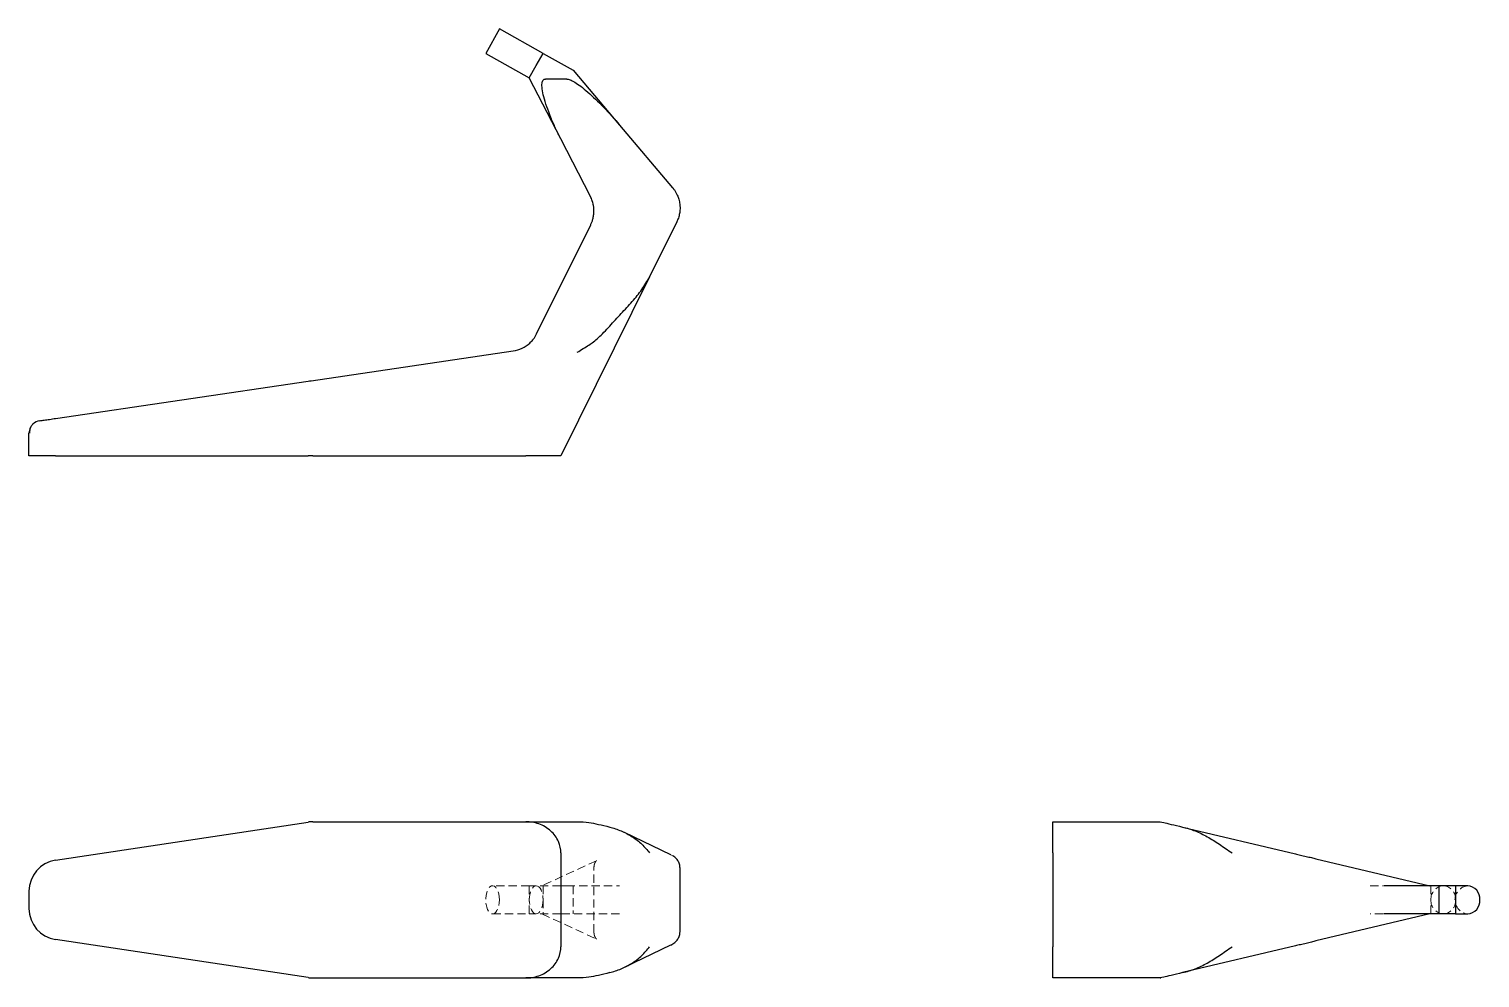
# Model space of a CAD drawing. Header units: millimetres. Extents: x 33 to 256, y 45 to 191.
import ezdxf

# ---------------------------------------------------------------- set-up
doc = ezdxf.new("R2010")
doc.units = ezdxf.units.MM
doc.linetypes.add('HIDDEN', pattern=[1.905, 1.27, -0.635])

msp = doc.modelspace()

# ---------------------------------------------------------------- linework, layer by layer
at = {"color": 7, "linetype": 'Continuous', "lineweight": 25}
for p, q in [((105.22, 190.78), (103.12, 187)), ((111.93, 187.03), (105.22, 190.78)), ((103.12, 187), (109.82, 183.26)), ((109.82, 183.26), (110.88, 185.15)), ((110.88, 185.15), (111.93, 187.03)), ((111.93, 187.03), (116.55, 184.45)), ((114.64, 173.91), (109.82, 183.26)), ((115.56, 183.09), (112.3, 183.09)), ((116.55, 184.45), (123.67, 176.03)), ((123.67, 176.03), (131.82, 166.39)), ((119.21, 165.03), (114.64, 173.91)), ((110.94, 143.93), (119.24, 160.7)), ((132.46, 161.16), (128.28, 152.73)), ((128.28, 152.73), (114.66, 125.22)), ((76.3, 136.74), (107.34, 141.32)), ((37.09, 130.96), (75.87, 136.67)), ((33, 125.22), (33, 128.69)), ((37.09, 125.22), (33, 125.22)), ((37.09, 125.22), (75.86, 125.22)), ((76.58, 125.22), (75.86, 125.22)), ((76.58, 125.22), (109.3, 125.22)), ((37.09, 63.09), (75.86, 68.95)), ((76.58, 69), (109.3, 69)), ((109.3, 69), (117.18, 69)), ((131.57, 63.93), (124.44, 67.35)), ((190.22, 69), (206.12, 69)), ((210.13, 68.18), (227.45, 64.07)), ((114.66, 64.2), (114.66, 49.8)), ((190.22, 64.2), (190.22, 49.8)), ((230.59, 63.32), (248.09, 59.16)), ((132.96, 52.11), (132.96, 61.89)), ((33, 58.35), (33, 55.65)), ((249.45, 59.16), (241.03, 59.16)), ((249.45, 59.16), (249.45, 54.84)), ((252.03, 59.16), (249.45, 59.16)), ((253.89, 59.16), (252.03, 59.16)), ((252.03, 59.16), (252.03, 57)), ((252.03, 57), (252.03, 54.84)), ((248.09, 54.84), (230.59, 50.68)), ((249.45, 54.84), (241.03, 54.84)), ((252.03, 54.84), (249.45, 54.84)), ((252.03, 54.84), (253.89, 54.84)), ((75.86, 45.05), (37.09, 50.91)), ((124.44, 46.65), (131.57, 50.07)), ((227.45, 49.93), (210.13, 45.82)), ((76.58, 45), (109.3, 45)), ((117.18, 45), (109.3, 45)), ((206.12, 45), (190.22, 45))]:
    msp.add_line(p, q, dxfattribs=at)
at = {"color": 7, "linetype": 'HIDDEN', "lineweight": 18}
for p, q in [((120.11, 63.01), (111.76, 59.16)), ((131.83, 63.76), (131.54, 63.94)), ((119.74, 52), (119.74, 62)), ((109.82, 59.16), (104.17, 59.16)), ((109.82, 59.16), (109.82, 57)), ((114.64, 59.16), (109.82, 59.16)), ((111.93, 59.16), (111.93, 57)), ((115.56, 59.16), (114.64, 59.16)), ((116.55, 59.16), (116.55, 54.84)), ((248.26, 59.16), (248.26, 57)), ((109.82, 54.84), (109.82, 57)), ((111.93, 57), (111.93, 54.84)), ((248.26, 54.84), (248.26, 57)), ((104.17, 54.84), (109.82, 54.84)), ((114.64, 54.84), (109.82, 54.84)), ((111.76, 54.84), (120.11, 50.99)), ((115.56, 54.84), (114.64, 54.84)), ((240.93, 54.84), (238.91, 54.84))]:
    msp.add_line(p, q, dxfattribs=at)
at = {"color": 7, "linetype": 'HIDDEN', "lineweight": 18, "flags": 128}
for points in [[(105.22, 57), (105.2, 57.46), (105.13, 57.91), (105.01, 58.31), (104.85, 58.65), (104.66, 58.91), (104.45, 59.08), (104.23, 59.16), (104, 59.13), (103.78, 59.01), (103.58, 58.79), (103.41, 58.49), (103.27, 58.11), (103.17, 57.69), (103.12, 57.23), (103.12, 56.77), (103.17, 56.31), (103.27, 55.89), (103.41, 55.51), (103.58, 55.21), (103.78, 54.99), (104, 54.87), (104.23, 54.84), (104.45, 54.92), (104.66, 55.09), (104.85, 55.35), (105.01, 55.69), (105.13, 56.09), (105.2, 56.54), (105.22, 57)], [(109.82, 57), (109.84, 57.42), (109.9, 57.83), (110, 58.2), (110.13, 58.53), (110.29, 58.8), (110.47, 59), (110.67, 59.12), (110.88, 59.16)], [(110.88, 59.16), (111.08, 59.12), (111.28, 59), (111.46, 58.8), (111.62, 58.53), (111.75, 58.2), (111.85, 57.83), (111.91, 57.42), (111.93, 57)], [(110.88, 54.84), (110.67, 54.88), (110.47, 55), (110.29, 55.2), (110.13, 55.47), (110, 55.8), (109.9, 56.17), (109.84, 56.58), (109.82, 57)], [(111.93, 57), (111.91, 56.58), (111.85, 56.17), (111.75, 55.8), (111.62, 55.47), (111.46, 55.2), (111.28, 55), (111.08, 54.88), (110.88, 54.84)]]:
    msp.add_lwpolyline(points, dxfattribs=at)
at = {"color": 7, "linetype": 'Continuous', "lineweight": 25, "flags": 128}
msp.add_lwpolyline([(206.69, 45.03), (206.77, 45.04), (206.79, 45.04), (206.8, 45.04), (206.8, 45.04), (206.8, 45.04), (206.8, 45.04), (206.8, 45.04), (206.8, 45.04)], dxfattribs=at)
at = {"color": 7, "linetype": 'Continuous', "lineweight": 25}
for centre, radius, start, end in [((106.64, 146.07), 4.8, 278.3895, 312.6249), ((34.92, 128.69), 1.92, 151.8564, 180), ((34.92, 128.69), 1.92, 98.3895, 133.6502), ((76.58, 64.2), 4.8, 90, 98.5896), ((37.8, 58.35), 4.8, 98.5896, 180), ((253.76, 57.14), 2.02, 355.9703, 86.2829), ((253.76, 56.86), 2.02, 273.7171, 4.0297), ((37.8, 55.65), 4.8, 180, 261.4104), ((76.58, 49.8), 4.8, 261.4104, 270)]:
    msp.add_arc(centre, radius, start, end, dxfattribs=at)
at = {"color": 7, "linetype": 'HIDDEN', "lineweight": 18}
for centre, radius, start, end in [((250.29, 57.13), 2.04, 94.136, 183.6107), ((250, 57.13), 2.04, 356.3893, 85.864), ((254.11, 57), 2.17, 95.9061, 264.0939), ((250.29, 56.87), 2.04, 176.3893, 265.864), ((250, 56.87), 2.04, 274.136, 3.6107)]:
    msp.add_arc(centre, radius, start, end, dxfattribs=at)
at = {"color": 7, "linetype": 'Continuous', "lineweight": 25}
for points, knots in [([(114.64, 173.91), (114.38, 174.42), (114.11, 174.96), (113.6, 176.07), (113.35, 176.63), (112.66, 178.32), (112.28, 179.42), (111.93, 180.8), (111.84, 181.21), (111.76, 181.92), (111.75, 182.21), (111.81, 182.67), (111.87, 182.83), (112.05, 183.05), (112.16, 183.09), (112.3, 183.09)], [0, 0, 0, 0, 0.125, 0.125, 0.25, 0.25, 0.5, 0.5, 0.625, 0.625, 0.75, 0.75, 0.875, 0.875, 1, 1, 1, 1]), ([(115.56, 183.09), (115.69, 183.09), (115.86, 183.06), (116.27, 182.9), (116.51, 182.78), (117.06, 182.44), (117.37, 182.23), (118.04, 181.72), (118.41, 181.42), (119.56, 180.41), (120.41, 179.6), (122.09, 177.85), (122.92, 176.92), (123.67, 176.03)], [0, 0, 0, 0, 0.125, 0.125, 0.25, 0.25, 0.375, 0.375, 0.5, 0.5, 0.75, 0.75, 1, 1, 1, 1]), ([(119.24, 160.7), (119.27, 160.76), (119.33, 160.89), (119.42, 161.09), (119.5, 161.32), (119.58, 161.58), (119.65, 161.87), (119.7, 162.18), (119.74, 162.52), (119.75, 162.94), (119.72, 163.42), (119.63, 163.91), (119.5, 164.35), (119.37, 164.71), (119.26, 164.93), (119.21, 165.03)], [0, 0, 0, 0, 0.043668, 0.09272, 0.147158, 0.206981, 0.27219, 0.342787, 0.41877, 0.500141, 0.62586, 0.738705, 0.838676, 0.925774, 1, 1, 1, 1]), ([(131.82, 166.39), (131.87, 166.33), (131.96, 166.22), (132.09, 166.05), (132.21, 165.86), (132.33, 165.66), (132.44, 165.45), (132.6, 165.11), (132.8, 164.59), (132.91, 164.04), (132.96, 163.54), (132.96, 163.17), (132.94, 162.79), (132.88, 162.43), (132.81, 162.09), (132.71, 161.75), (132.59, 161.44), (132.5, 161.25), (132.46, 161.16)], [0, 0, 0, 0, 0.038102, 0.077248, 0.117437, 0.158671, 0.200949, 0.244273, 0.360465, 0.499619, 0.546698, 0.628174, 0.699384, 0.755311, 0.823132, 0.886521, 0.945477, 1, 1, 1, 1]), ([(122.16, 145.13), (122.74, 145.79), (123.33, 146.43), (124.5, 147.68), (125.07, 148.3), (126.15, 149.52), (126.65, 150.13), (127.32, 151.08), (127.53, 151.4), (127.93, 152.05), (128.11, 152.38), (128.28, 152.73)], [0, 0, 0, 0, 0.25, 0.25, 0.5, 0.5, 0.75, 0.75, 0.875, 0.875, 1, 1, 1, 1]), ([(118.97, 142.23), (119.41, 142.51), (119.91, 142.89), (120.99, 143.87), (121.56, 144.46), (122.16, 145.13)], [0, 0, 0, 0, 0.5, 0.5, 1, 1, 1, 1]), ([(110.34, 143.01), (110.38, 143.06), (110.47, 143.17), (110.6, 143.35), (110.72, 143.53), (110.83, 143.73), (110.9, 143.87), (110.94, 143.93)], [0, 0, 0, 0, 0.189669, 0.384492, 0.58448, 0.789646, 1, 1, 1, 1]), ([(34.02, 130.39), (33.87, 130.29), (33.57, 130.1), (33.26, 129.67), (33.08, 129.19), (33.08, 128.86), (33.08, 128.7)], [0, 0, 0, 0, 0.2498254, 0.5054884, 0.7581606, 1, 1, 1, 1]), ([(34.64, 130.59), (34.64, 130.59), (34.7, 130.6), (34.93, 130.64), (35.11, 130.66), (35.57, 130.73), (35.86, 130.77), (36.46, 130.86), (36.78, 130.91), (37.09, 130.96)], [0, 0, 0, 0, 0.25, 0.25, 0.5, 0.5, 0.75, 0.75, 1, 1, 1, 1]), ([(114.66, 125.22), (114.66, 125.22), (114.55, 125.22), (114.16, 125.22), (113.99, 125.22), (113.59, 125.22), (113.36, 125.22), (112.83, 125.22), (112.54, 125.22), (111.93, 125.22), (111.61, 125.22), (110.62, 125.22), (109.94, 125.22), (109.3, 125.22)], [0, 0, 0, 0, 0.25, 0.25, 0.375, 0.375, 0.5, 0.5, 0.625, 0.625, 0.75, 0.75, 1, 1, 1, 1]), ([(114.66, 64.2), (114.66, 64.77), (114.55, 65.38), (114.16, 66.26), (113.99, 66.55), (113.59, 67.1), (113.36, 67.36), (112.83, 67.83), (112.54, 68.04), (111.93, 68.4), (111.61, 68.55), (110.62, 68.9), (109.94, 69), (109.3, 69)], [0, 0, 0, 0, 0.25, 0.25, 0.375, 0.375, 0.5, 0.5, 0.625, 0.625, 0.75, 0.75, 1, 1, 1, 1]), ([(118.97, 68.87), (119.41, 68.81), (119.91, 68.72), (120.99, 68.48), (121.56, 68.34), (122.16, 68.18)], [0, 0, 0, 0, 0.5, 0.5, 1, 1, 1, 1]), ([(122.16, 68.18), (122.74, 68.03), (123.33, 67.83), (124.5, 67.34), (125.07, 67.04), (126.15, 66.36), (126.65, 65.97), (127.32, 65.33), (127.53, 65.11), (127.93, 64.66), (128.11, 64.43), (128.28, 64.2)], [0, 0, 0, 0, 0.25, 0.25, 0.5, 0.5, 0.75, 0.75, 0.875, 0.875, 1, 1, 1, 1]), ([(190.22, 64.2), (190.22, 64.77), (190.22, 65.38), (190.22, 66.26), (190.22, 66.55), (190.22, 67.1), (190.22, 67.36), (190.22, 67.83), (190.22, 68.04), (190.22, 68.4), (190.22, 68.55), (190.22, 68.9), (190.22, 69), (190.22, 69)], [0, 0, 0, 0, 0.25, 0.25, 0.375, 0.375, 0.5, 0.5, 0.625, 0.625, 0.75, 0.75, 1, 1, 1, 1]), ([(207.23, 68.87), (207.51, 68.81), (207.89, 68.72), (208.87, 68.48), (209.46, 68.34), (210.13, 68.18)], [0, 0, 0, 0, 0.5, 0.5, 1, 1, 1, 1]), ([(210.13, 68.18), (210.79, 68.03), (211.43, 67.83), (212.68, 67.34), (213.3, 67.04), (214.52, 66.36), (215.13, 65.97), (216.08, 65.33), (216.4, 65.11), (217.05, 64.66), (217.38, 64.43), (217.73, 64.2)], [0, 0, 0, 0, 0.25, 0.25, 0.5, 0.5, 0.75, 0.75, 0.875, 0.875, 1, 1, 1, 1]), ([(132.96, 61.89), (132.94, 62.09), (132.91, 62.5), (132.62, 63.07), (132.26, 63.51), (131.94, 63.7), (131.83, 63.76)], [0, 0, 0, 0, 0.254907, 0.537947, 0.839397, 1, 1, 1, 1]), ([(227.45, 64.07), (227.69, 64.01), (227.95, 63.95), (228.51, 63.82), (228.8, 63.75), (229.37, 63.61), (229.64, 63.55), (230.16, 63.42), (230.39, 63.37), (230.59, 63.32)], [0, 0, 0, 0, 0.25, 0.25, 0.5, 0.5, 0.75, 0.75, 1, 1, 1, 1]), ([(131.54, 50.06), (131.75, 50.17), (132.18, 50.41), (132.63, 50.93), (132.91, 51.5), (132.94, 51.91), (132.96, 52.11)], [0, 0, 0, 0, 0.2679462, 0.5308467, 0.7776909, 1, 1, 1, 1]), ([(109.3, 45), (109.94, 45), (110.62, 45.1), (111.61, 45.45), (111.93, 45.6), (112.54, 45.96), (112.83, 46.17), (113.36, 46.64), (113.59, 46.9), (113.99, 47.45), (114.16, 47.74), (114.55, 48.62), (114.66, 49.23), (114.66, 49.8)], [0, 0, 0, 0, 0.25, 0.25, 0.375, 0.375, 0.5, 0.5, 0.625, 0.625, 0.75, 0.75, 1, 1, 1, 1]), ([(122.16, 45.82), (122.74, 45.97), (123.33, 46.17), (124.5, 46.66), (125.07, 46.96), (126.15, 47.64), (126.65, 48.03), (127.32, 48.67), (127.53, 48.89), (127.93, 49.34), (128.11, 49.57), (128.28, 49.8)], [0, 0, 0, 0, 0.25, 0.25, 0.5, 0.5, 0.75, 0.75, 0.875, 0.875, 1, 1, 1, 1]), ([(190.22, 45), (190.22, 45), (190.22, 45.1), (190.22, 45.45), (190.22, 45.6), (190.22, 45.96), (190.22, 46.17), (190.22, 46.64), (190.22, 46.9), (190.22, 47.45), (190.22, 47.74), (190.22, 48.62), (190.22, 49.23), (190.22, 49.8)], [0, 0, 0, 0, 0.25, 0.25, 0.375, 0.375, 0.5, 0.5, 0.625, 0.625, 0.75, 0.75, 1, 1, 1, 1]), ([(210.13, 45.82), (210.79, 45.97), (211.43, 46.17), (212.68, 46.66), (213.3, 46.96), (214.52, 47.64), (215.13, 48.03), (216.08, 48.67), (216.4, 48.89), (217.05, 49.34), (217.38, 49.57), (217.73, 49.8)], [0, 0, 0, 0, 0.25, 0.25, 0.5, 0.5, 0.75, 0.75, 0.875, 0.875, 1, 1, 1, 1]), ([(230.59, 50.68), (230.39, 50.63), (230.16, 50.58), (229.64, 50.45), (229.37, 50.39), (228.8, 50.25), (228.51, 50.18), (227.95, 50.05), (227.69, 49.99), (227.45, 49.93)], [0, 0, 0, 0, 0.25, 0.25, 0.5, 0.5, 0.75, 0.75, 1, 1, 1, 1]), ([(122.16, 45.82), (121.56, 45.66), (120.99, 45.52), (119.91, 45.28), (119.41, 45.19), (118.97, 45.13)], [0, 0, 0, 0, 0.5, 0.5, 1, 1, 1, 1]), ([(210.13, 45.82), (209.46, 45.66), (208.87, 45.52), (207.89, 45.28), (207.51, 45.19), (207.23, 45.13)], [0, 0, 0, 0, 0.5, 0.5, 1, 1, 1, 1])]:
    msp.add_open_spline(points, degree=3, knots=knots, dxfattribs=at)
for points in [[(109.89, 142.53), (110.05, 142.68), (110.2, 142.84), (110.34, 143.01)], [(117.18, 141.12), (117.78, 141.49), (118.38, 141.87), (118.97, 142.23)], [(75.87, 136.67), (76.01, 136.69), (76.15, 136.72), (76.3, 136.74)], [(117.18, 69), (117.78, 69), (118.38, 68.96), (118.97, 68.87)], [(206.12, 69), (206.49, 69), (206.87, 68.96), (207.23, 68.87)], [(118.97, 45.13), (118.38, 45.04), (117.78, 45), (117.18, 45)], [(207.23, 45.13), (206.87, 45.04), (206.49, 45), (206.12, 45)]]:
    msp.add_open_spline(points, degree=3, dxfattribs=at)
at = {"color": 7, "linetype": 'HIDDEN', "lineweight": 18}
for points, knots in [([(119.74, 62), (119.75, 62.13), (119.77, 62.4), (119.91, 62.74), (120.08, 62.99), (120.12, 63.01), (120.14, 63.03)], [0, 0, 0, 0, 0.202544, 0.434593, 0.699046, 1, 1, 1, 1]), ([(115.56, 59.16), (115.69, 59.16), (115.86, 59.16), (116.27, 59.16), (116.51, 59.16), (117.06, 59.16), (117.37, 59.16), (118.04, 59.16), (118.41, 59.16), (119.56, 59.16), (120.41, 59.16), (122.09, 59.16), (122.92, 59.16), (123.67, 59.16)], [0, 0, 0, 0, 0.125, 0.125, 0.25, 0.25, 0.375, 0.375, 0.5, 0.5, 0.75, 0.75, 1, 1, 1, 1]), ([(238.91, 59.16), (239.5, 59.16), (240.17, 59.16), (240.86, 59.16), (240.93, 59.16)], [0, 0, 0, 0, 0.89439, 1, 1, 1, 1]), ([(123.67, 54.84), (122.92, 54.84), (122.09, 54.84), (120.41, 54.84), (119.56, 54.84), (118.41, 54.84), (118.04, 54.84), (117.37, 54.84), (117.06, 54.84), (116.51, 54.84), (116.27, 54.84), (115.86, 54.84), (115.69, 54.84), (115.56, 54.84)], [0, 0, 0, 0, 0.25, 0.25, 0.5, 0.5, 0.625, 0.625, 0.75, 0.75, 0.875, 0.875, 1, 1, 1, 1]), ([(120.14, 50.97), (120.12, 50.99), (120.08, 51.01), (119.91, 51.26), (119.77, 51.6), (119.75, 51.87), (119.74, 52)], [0, 0, 0, 0, 0.300954, 0.565407, 0.797456, 1, 1, 1, 1]), ([(206.8, 45.04), (206.8, 45.04), (206.8, 45.04), (206.8, 45.04), (206.8, 45.04), (206.78, 45.04), (206.74, 45.04), (206.7, 45.03), (206.67, 45.03)], [0, 0, 0, 0, 0.000154, 0.001039, 0.004828, 0.031601, 0.328733, 1, 1, 1, 1])]:
    msp.add_open_spline(points, degree=3, knots=knots, dxfattribs=at)

doc.saveas('drawing.dxf')
